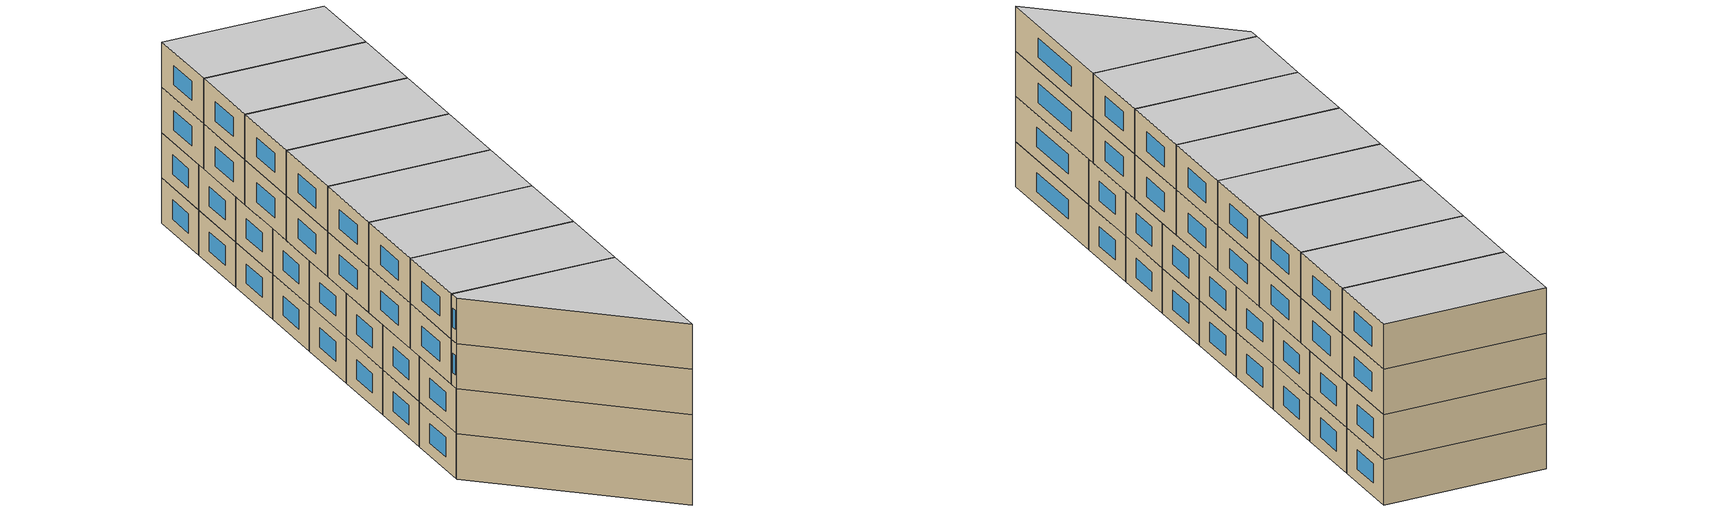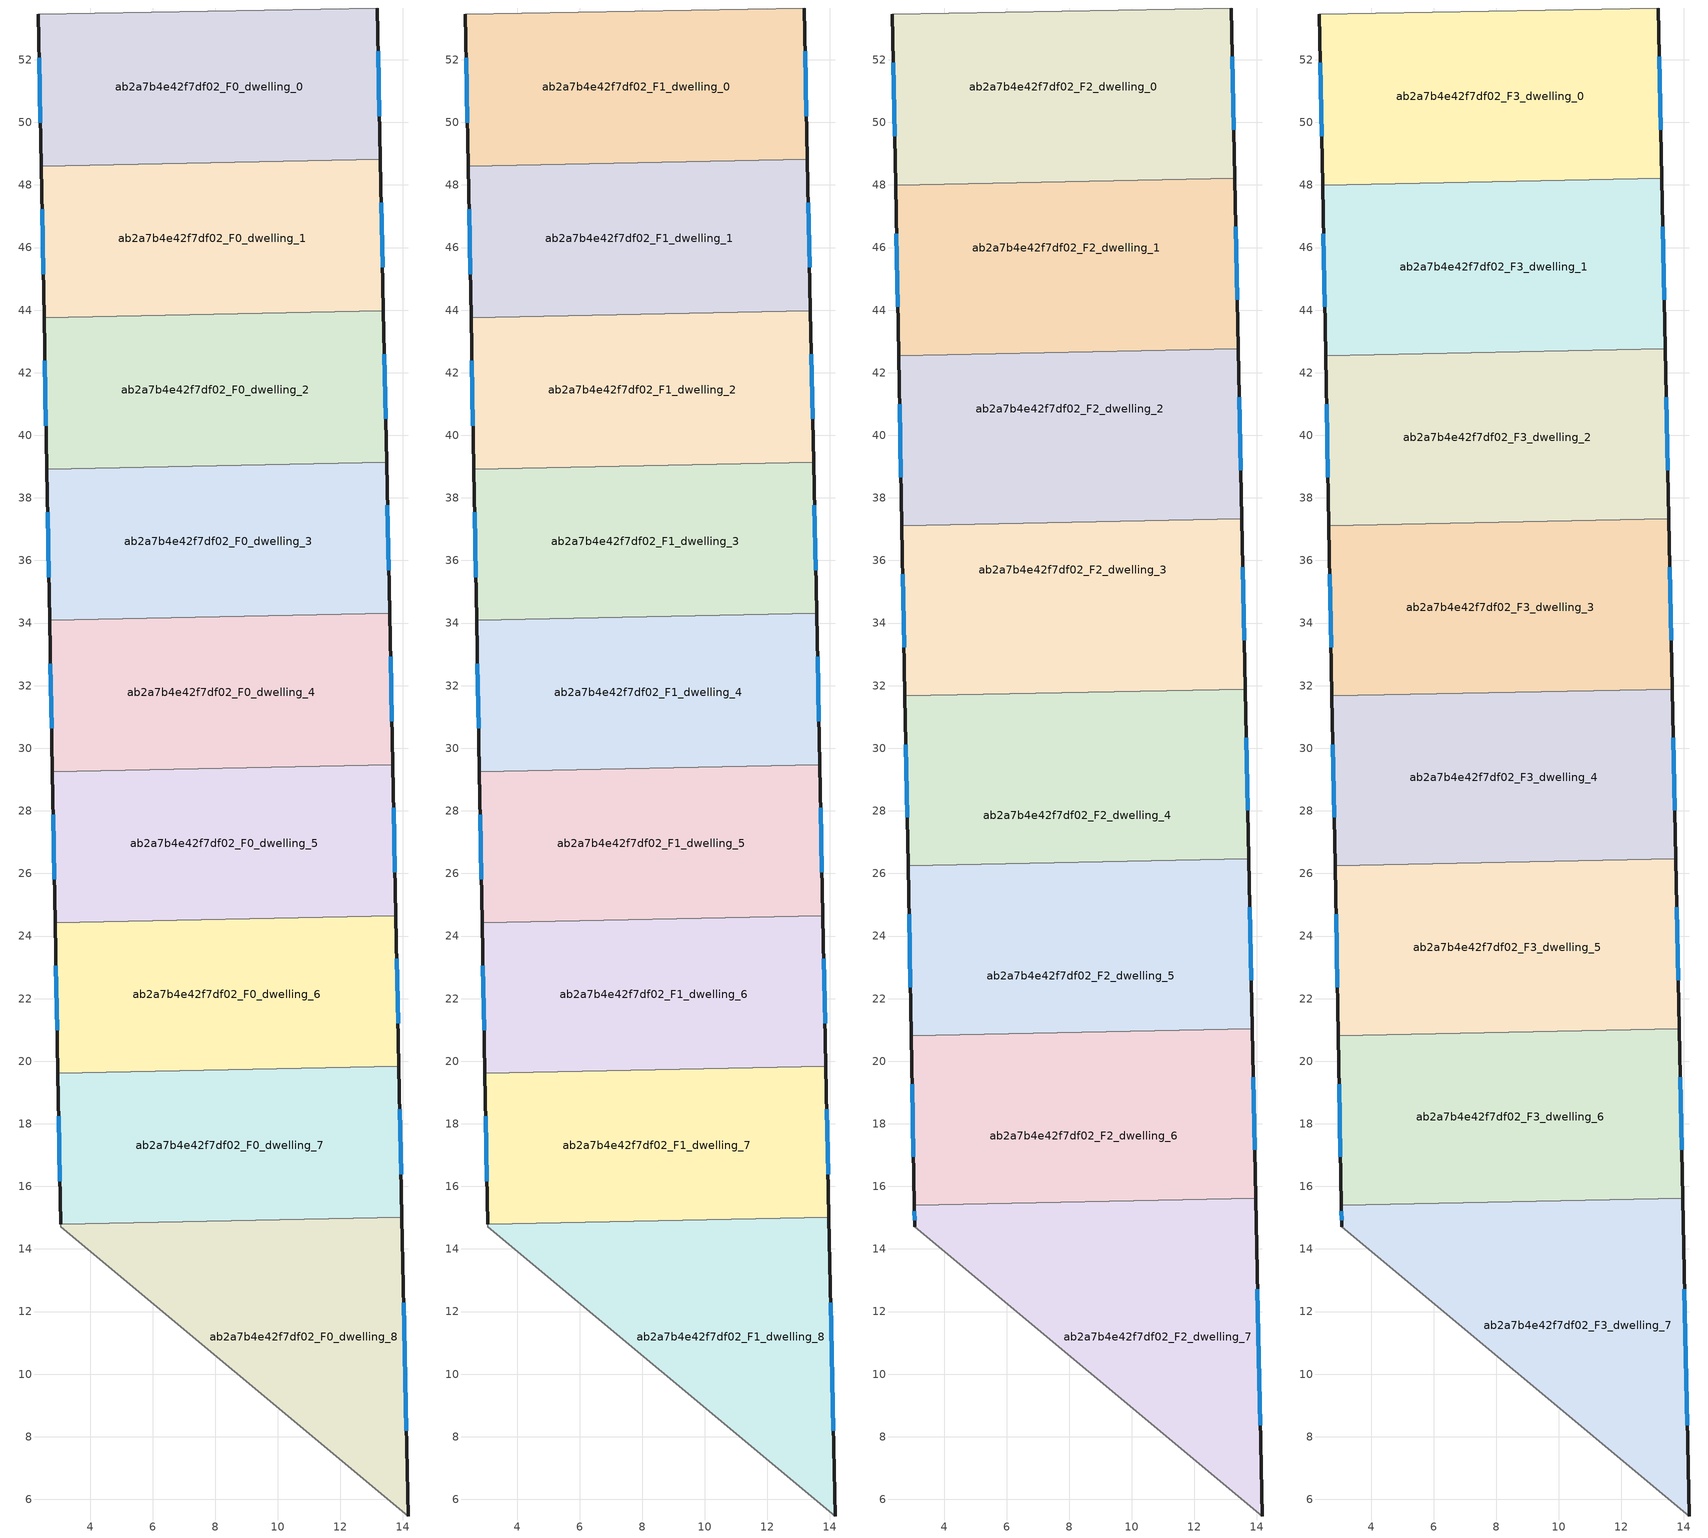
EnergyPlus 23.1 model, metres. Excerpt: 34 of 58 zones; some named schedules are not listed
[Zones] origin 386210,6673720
ab2a7b4e42f7df02_F0_dwelling_0
 floor ground (EU_floor_Construction): 13.18,53.65 13.28,48.82 2.44,48.6 2.35,53.46 z0
 wall outside (EU_wall_Construction): 13.28,48.82 13.18,53.65 / 2.35,53.46 2.44,48.6 z0:3
 wall adiabatic (EU_wall_Construction): 13.18,53.65 2.35,53.46 z0:3
 wall to ab2a7b4e42f7df02_F0_dwelling_1 (EU_wall_Construction): 2.44,48.6 13.28,48.82 z0:3
 window (EU_Window_Construction): 13.25,50.2 13.21,52.27 / 2.38,52.07 2.41,49.99 z0.86:2.14
ab2a7b4e42f7df02_F0_dwelling_1
 floor ground (EU_floor_Construction): 13.28,48.82 13.38,43.98 2.53,43.76 2.44,48.6 z0
 wall outside (EU_wall_Construction): 13.38,43.98 13.28,48.82 / 2.44,48.6 2.53,43.76 z0:3
 wall to ab2a7b4e42f7df02_F0_dwelling_2 (EU_wall_Construction): 2.53,43.76 13.38,43.98 z0:3
 window (EU_Window_Construction): 13.35,45.36 13.3,47.44 / 2.47,47.22 2.5,45.14 z0.86:2.14
ab2a7b4e42f7df02_F0_dwelling_2
 floor ground (EU_floor_Construction): 13.38,43.98 13.47,39.14 2.62,38.92 2.53,43.76 z0
 wall outside (EU_wall_Construction): 13.47,39.14 13.38,43.98 / 2.53,43.76 2.62,38.92 z0:3
 wall to ab2a7b4e42f7df02_F0_dwelling_3 (EU_wall_Construction): 2.62,38.92 13.47,39.14 z0:3
 window (EU_Window_Construction): 13.45,40.52 13.4,42.6 / 2.55,42.38 2.59,40.3 z0.86:2.14
ab2a7b4e42f7df02_F0_dwelling_3
 floor ground (EU_floor_Construction): 13.47,39.14 13.57,34.31 2.71,34.09 2.62,38.92 z0
 wall outside (EU_wall_Construction): 13.57,34.31 13.47,39.14 / 2.62,38.92 2.71,34.09 z0:3
 wall to ab2a7b4e42f7df02_F0_dwelling_4 (EU_wall_Construction): 2.71,34.09 13.57,34.31 z0:3
 window (EU_Window_Construction): 13.54,35.69 13.5,37.76 / 2.64,37.54 2.68,35.47 z0.86:2.14
ab2a7b4e42f7df02_F0_dwelling_4
 floor ground (EU_floor_Construction): 13.57,34.31 13.67,29.48 2.8,29.26 2.71,34.09 z0
 wall outside (EU_wall_Construction): 13.67,29.48 13.57,34.31 / 2.71,34.09 2.8,29.26 z0:3
 wall to ab2a7b4e42f7df02_F0_dwelling_5 (EU_wall_Construction): 2.8,29.26 13.67,29.48 z0:3
 window (EU_Window_Construction): 13.64,30.86 13.6,32.93 / 2.73,32.71 2.77,30.64 z0.86:2.14
ab2a7b4e42f7df02_F0_dwelling_5
 floor ground (EU_floor_Construction): 13.67,29.48 13.77,24.65 2.89,24.43 2.8,29.26 z0
 wall outside (EU_wall_Construction): 13.77,24.65 13.67,29.48 / 2.8,29.26 2.89,24.43 z0:3
 wall to ab2a7b4e42f7df02_F0_dwelling_6 (EU_wall_Construction): 2.89,24.43 13.77,24.65 z0:3
 window (EU_Window_Construction): 13.74,26.03 13.7,28.1 / 2.82,27.88 2.86,25.81 z0.86:2.14
ab2a7b4e42f7df02_F0_dwelling_6
 floor ground (EU_floor_Construction): 13.77,24.65 13.87,19.83 2.97,19.61 2.89,24.43 z0
 wall outside (EU_wall_Construction): 13.87,19.83 13.77,24.65 / 2.89,24.43 2.97,19.61 z0:3
 wall to ab2a7b4e42f7df02_F0_dwelling_7 (EU_wall_Construction): 2.97,19.61 13.87,19.83 z0:3
 window (EU_Window_Construction): 13.84,21.21 13.8,23.28 / 2.91,23.05 2.95,20.99 z0.86:2.14
ab2a7b4e42f7df02_F0_dwelling_7
 floor ground (EU_floor_Construction): 13.87,19.83 13.97,15.02 3.06,14.79 2.97,19.61 z0
 wall outside (EU_wall_Construction): 13.97,15.02 13.87,19.83 / 2.97,19.61 3.06,14.79 z0:3
 wall to ab2a7b4e42f7df02_F0_dwelling_8 (EU_wall_Construction): 3.06,14.79 13.97,15.02 z0:3
 window (EU_Window_Construction): 13.94,16.39 13.9,18.46 / 3,18.23 3.04,16.17 z0.86:2.14
ab2a7b4e42f7df02_F0_dwelling_8
 floor ground (EU_floor_Construction): 13.97,15.02 14.16,5.47 3.07,14.72 3.06,14.79 z0
 wall outside (EU_wall_Construction): 14.16,5.47 13.97,15.02 z0:3
 wall adiabatic (EU_wall_Construction): 3.06,14.79 3.07,14.72 14.16,5.47 z0:3
 window (EU_Window_Construction): 14.11,8.2 14.02,12.29 z0.86:2.14
ab2a7b4e42f7df02_F1_dwelling_0
 floor to ab2a7b4e42f7df02_F0_dwelling_0 (EU_floor_Construction): 13.18,53.65 13.28,48.82 2.44,48.6 2.35,53.46 z3
 wall outside (EU_wall_Construction): 13.28,48.82 13.18,53.65 / 2.35,53.46 2.44,48.6 z3:6
 wall adiabatic (EU_wall_Construction): 13.18,53.65 2.35,53.46 z3:6
 wall to ab2a7b4e42f7df02_F1_dwelling_1 (EU_wall_Construction): 2.44,48.6 13.28,48.82 z3:6
 window (EU_Window_Construction): 13.25,50.2 13.21,52.27 / 2.38,52.07 2.41,49.99 z3.86:5.14
ab2a7b4e42f7df02_F1_dwelling_1
 floor to ab2a7b4e42f7df02_F0_dwelling_1 (EU_floor_Construction): 13.28,48.82 13.38,43.98 2.53,43.76 2.44,48.6 z3
 wall outside (EU_wall_Construction): 13.38,43.98 13.28,48.82 / 2.44,48.6 2.53,43.76 z3:6
 wall to ab2a7b4e42f7df02_F1_dwelling_2 (EU_wall_Construction): 2.53,43.76 13.38,43.98 z3:6
 window (EU_Window_Construction): 13.35,45.36 13.3,47.44 / 2.47,47.22 2.5,45.14 z3.86:5.14
 ceiling adiabatic (EU_roof_Construction): 13.38,43.98 13.29,48.22 2.45,48 2.53,43.76 z6
ab2a7b4e42f7df02_F1_dwelling_2
 floor to ab2a7b4e42f7df02_F0_dwelling_2 (EU_floor_Construction): 13.38,43.98 13.47,39.14 2.62,38.92 2.53,43.76 z3
 wall outside (EU_wall_Construction): 13.47,39.14 13.38,43.98 / 2.53,43.76 2.62,38.92 z3:6
 wall to ab2a7b4e42f7df02_F1_dwelling_3 (EU_wall_Construction): 2.62,38.92 13.47,39.14 z3:6
 window (EU_Window_Construction): 13.45,40.52 13.4,42.6 / 2.55,42.38 2.59,40.3 z3.86:5.14
ab2a7b4e42f7df02_F1_dwelling_3
 floor to ab2a7b4e42f7df02_F0_dwelling_3 (EU_floor_Construction): 13.47,39.14 13.57,34.31 2.71,34.09 2.62,38.92 z3
 wall outside (EU_wall_Construction): 13.57,34.31 13.47,39.14 / 2.62,38.92 2.71,34.09 z3:6
 wall to ab2a7b4e42f7df02_F1_dwelling_4 (EU_wall_Construction): 2.71,34.09 13.57,34.31 z3:6
 window (EU_Window_Construction): 13.54,35.69 13.5,37.76 / 2.64,37.54 2.68,35.47 z3.86:5.14
ab2a7b4e42f7df02_F1_dwelling_4
 floor to ab2a7b4e42f7df02_F0_dwelling_4 (EU_floor_Construction): 13.57,34.31 13.67,29.48 2.8,29.26 2.71,34.09 z3
 wall outside (EU_wall_Construction): 13.67,29.48 13.57,34.31 / 2.71,34.09 2.8,29.26 z3:6
 wall to ab2a7b4e42f7df02_F1_dwelling_5 (EU_wall_Construction): 2.8,29.26 13.67,29.48 z3:6
 window (EU_Window_Construction): 13.64,30.86 13.6,32.93 / 2.73,32.71 2.77,30.64 z3.86:5.14
ab2a7b4e42f7df02_F1_dwelling_5
 floor to ab2a7b4e42f7df02_F0_dwelling_5 (EU_floor_Construction): 13.67,29.48 13.77,24.65 2.89,24.43 2.8,29.26 z3
 wall outside (EU_wall_Construction): 13.77,24.65 13.67,29.48 / 2.8,29.26 2.89,24.43 z3:6
 wall to ab2a7b4e42f7df02_F1_dwelling_6 (EU_wall_Construction): 2.89,24.43 13.77,24.65 z3:6
 window (EU_Window_Construction): 13.74,26.03 13.7,28.1 / 2.82,27.88 2.86,25.81 z3.86:5.14
ab2a7b4e42f7df02_F1_dwelling_6
 floor to ab2a7b4e42f7df02_F0_dwelling_6 (EU_floor_Construction): 13.77,24.65 13.87,19.83 2.97,19.61 2.89,24.43 z3
 wall outside (EU_wall_Construction): 13.87,19.83 13.77,24.65 / 2.89,24.43 2.97,19.61 z3:6
 wall to ab2a7b4e42f7df02_F1_dwelling_7 (EU_wall_Construction): 2.97,19.61 13.87,19.83 z3:6
 window (EU_Window_Construction): 13.84,21.21 13.8,23.28 / 2.91,23.05 2.95,20.99 z3.86:5.14
ab2a7b4e42f7df02_F1_dwelling_7
 floor to ab2a7b4e42f7df02_F0_dwelling_7 (EU_floor_Construction): 13.87,19.83 13.97,15.02 3.06,14.79 2.97,19.61 z3
 wall outside (EU_wall_Construction): 13.97,15.02 13.87,19.83 / 2.97,19.61 3.06,14.79 z3:6
 wall to ab2a7b4e42f7df02_F1_dwelling_8 (EU_wall_Construction): 3.06,14.79 13.97,15.02 z3:6
 window (EU_Window_Construction): 13.94,16.39 13.9,18.46 / 3,18.23 3.04,16.17 z3.86:5.14
 ceiling adiabatic (EU_roof_Construction): 13.97,15.02 13.96,15.62 3.05,15.4 3.06,14.79 z6
ab2a7b4e42f7df02_F1_dwelling_8
 floor to ab2a7b4e42f7df02_F0_dwelling_8 (EU_floor_Construction): 13.97,15.02 14.16,5.47 3.07,14.72 3.06,14.79 z3
 wall outside (EU_wall_Construction): 14.16,5.47 13.97,15.02 z3:6
 wall adiabatic (EU_wall_Construction): 3.06,14.79 3.07,14.72 14.16,5.47 z3:6
 window (EU_Window_Construction): 14.11,8.2 14.02,12.29 z3.86:5.14
ab2a7b4e42f7df02_F2_dwelling_0
 floor to ab2a7b4e42f7df02_F1_dwelling_0 (EU_floor_Construction): 13.18,53.65 13.28,48.82 2.44,48.6 2.35,53.46 z6
 floor to ab2a7b4e42f7df02_F1_dwelling_1 (EU_floor_Construction): 13.28,48.82 13.29,48.22 2.45,48 2.44,48.6 z6
 wall outside (EU_wall_Construction): 13.29,48.22 13.18,53.65 / 2.35,53.46 2.45,48 z6:9
 wall adiabatic (EU_wall_Construction): 13.18,53.65 2.35,53.46 z6:9
 wall to ab2a7b4e42f7df02_F2_dwelling_1 (EU_wall_Construction): 2.45,48 13.29,48.22 z6:9
 window (EU_Window_Construction): 13.26,49.77 13.21,52.1 / 2.38,51.9 2.42,49.56 z6.86:8.14
ab2a7b4e42f7df02_F2_dwelling_1
 floor to ab2a7b4e42f7df02_F1_dwelling_2 (EU_floor_Construction): 13.38,43.98 13.4,42.77 2.55,42.55 2.53,43.76 z6
 floor adiabatic (EU_floor_Construction): 13.29,48.22 13.38,43.98 2.53,43.76 2.45,48 z6
 wall outside (EU_wall_Construction): 13.4,42.77 13.29,48.22 / 2.45,48 2.55,42.55 z6:9
 wall to ab2a7b4e42f7df02_F2_dwelling_2 (EU_wall_Construction): 2.55,42.55 13.4,42.77 z6:9
 window (EU_Window_Construction): 13.37,44.33 13.32,46.66 / 2.48,46.44 2.52,44.1 z6.86:8.14
ab2a7b4e42f7df02_F2_dwelling_2
 floor to ab2a7b4e42f7df02_F1_dwelling_2 (EU_floor_Construction): 13.4,42.77 13.47,39.14 2.62,38.92 2.55,42.55 z6
 floor to ab2a7b4e42f7df02_F1_dwelling_3 (EU_floor_Construction): 13.47,39.14 13.51,37.33 2.65,37.11 2.62,38.92 z6
 wall outside (EU_wall_Construction): 13.51,37.33 13.4,42.77 / 2.55,42.55 2.65,37.11 z6:9
 wall to ab2a7b4e42f7df02_F2_dwelling_3 (EU_wall_Construction): 2.65,37.11 13.51,37.33 z6:9
 window (EU_Window_Construction): 13.48,38.88 13.43,41.21 / 2.58,40.99 2.62,38.66 z6.86:8.14
ab2a7b4e42f7df02_F2_dwelling_3
 floor to ab2a7b4e42f7df02_F1_dwelling_3 (EU_floor_Construction): 13.51,37.33 13.57,34.31 2.71,34.09 2.65,37.11 z6
 floor to ab2a7b4e42f7df02_F1_dwelling_4 (EU_floor_Construction): 13.57,34.31 13.62,31.89 2.75,31.67 2.71,34.09 z6
 wall outside (EU_wall_Construction): 13.62,31.89 13.51,37.33 / 2.65,37.11 2.75,31.67 z6:9
 wall to ab2a7b4e42f7df02_F2_dwelling_4 (EU_wall_Construction): 2.75,31.67 13.62,31.89 z6:9
 window (EU_Window_Construction): 13.59,33.45 13.54,35.78 / 2.68,35.55 2.72,33.22 z6.86:8.14
ab2a7b4e42f7df02_F2_dwelling_4
 floor to ab2a7b4e42f7df02_F1_dwelling_5 (EU_floor_Construction): 13.67,29.48 13.73,26.46 2.85,26.24 2.8,29.26 z6
 floor to ab2a7b4e42f7df02_F1_dwelling_4 (EU_floor_Construction): 13.62,31.89 13.67,29.48 2.8,29.26 2.75,31.67 z6
 wall outside (EU_wall_Construction): 13.73,26.46 13.62,31.89 / 2.75,31.67 2.85,26.24 z6:9
 wall to ab2a7b4e42f7df02_F2_dwelling_5 (EU_wall_Construction): 2.85,26.24 13.73,26.46 z6:9
 window (EU_Window_Construction): 13.7,28.01 13.65,30.34 / 2.78,30.12 2.82,27.79 z6.86:8.14
ab2a7b4e42f7df02_F2_dwelling_5
 floor to ab2a7b4e42f7df02_F1_dwelling_5 (EU_floor_Construction): 13.73,26.46 13.77,24.65 2.89,24.43 2.85,26.24 z6
 floor to ab2a7b4e42f7df02_F1_dwelling_6 (EU_floor_Construction): 13.77,24.65 13.84,21.04 2.95,20.82 2.89,24.43 z6
 wall outside (EU_wall_Construction): 13.84,21.04 13.73,26.46 / 2.85,26.24 2.95,20.82 z6:9
 wall to ab2a7b4e42f7df02_F2_dwelling_6 (EU_wall_Construction): 2.95,20.82 13.84,21.04 z6:9
 window (EU_Window_Construction): 13.81,22.59 13.76,24.91 / 2.88,24.69 2.92,22.37 z6.86:8.14
ab2a7b4e42f7df02_F2_dwelling_6
 floor to ab2a7b4e42f7df02_F1_dwelling_7 (EU_floor_Construction): 13.87,19.83 13.96,15.62 3.05,15.4 2.97,19.61 z6
 floor to ab2a7b4e42f7df02_F1_dwelling_6 (EU_floor_Construction): 13.84,21.04 13.87,19.83 2.97,19.61 2.95,20.82 z6
 wall outside (EU_wall_Construction): 13.96,15.62 13.84,21.04 / 2.95,20.82 3.05,15.4 z6:9
 wall to ab2a7b4e42f7df02_F2_dwelling_7 (EU_wall_Construction): 3.05,15.4 13.96,15.62 z6:9
 window (EU_Window_Construction): 13.92,17.17 13.88,19.49 / 2.98,19.27 3.02,16.94 z6.86:8.14
ab2a7b4e42f7df02_F2_dwelling_7
 floor to ab2a7b4e42f7df02_F1_dwelling_7 (EU_floor_Construction): 13.96,15.62 13.97,15.02 3.06,14.79 3.05,15.4 z6
 floor to ab2a7b4e42f7df02_F1_dwelling_8 (EU_floor_Construction): 13.97,15.02 14.16,5.47 3.07,14.72 3.06,14.79 z6
 wall outside (EU_wall_Construction): 14.16,5.47 13.96,15.62 / 3.05,15.4 3.07,14.72 z6:9
 wall adiabatic (EU_wall_Construction): 3.07,14.72 14.16,5.47 z6:9
 window (EU_Window_Construction): 14.1,8.37 14.01,12.72 / 3.06,15.2 3.06,14.91 z6.86:8.14
ab2a7b4e42f7df02_F3_dwelling_0
 floor to ab2a7b4e42f7df02_F2_dwelling_0 (EU_floor_Construction): 13.18,53.65 13.29,48.22 2.45,48 2.35,53.46 z9
 wall outside (EU_wall_Construction): 13.29,48.22 13.18,53.65 / 2.35,53.46 2.45,48 z9:12
 wall adiabatic (EU_wall_Construction): 13.18,53.65 2.35,53.46 z9:12
 wall to ab2a7b4e42f7df02_F3_dwelling_1 (EU_wall_Construction): 2.45,48 13.29,48.22 z9:12
 window (EU_Window_Construction): 13.26,49.77 13.21,52.1 / 2.38,51.9 2.42,49.56 z9.86:11.14
 ceiling to ab2a7b4e42f7df02_F4_dwelling_0 (EU_floor_Construction): 13.29,48.22 13.18,53.65 2.35,53.46 2.45,48 z12
ab2a7b4e42f7df02_F3_dwelling_1
 floor to ab2a7b4e42f7df02_F2_dwelling_1 (EU_floor_Construction): 13.29,48.22 13.4,42.77 2.55,42.55 2.45,48 z9
 wall outside (EU_wall_Construction): 13.4,42.77 13.29,48.22 / 2.45,48 2.55,42.55 z9:12
 wall to ab2a7b4e42f7df02_F3_dwelling_2 (EU_wall_Construction): 2.55,42.55 13.4,42.77 z9:12
 window (EU_Window_Construction): 13.37,44.33 13.32,46.66 / 2.48,46.44 2.52,44.1 z9.86:11.14
 ceiling to ab2a7b4e42f7df02_F4_dwelling_1 (EU_floor_Construction): 13.4,42.77 13.29,48.22 2.45,48 2.55,42.55 z12
ab2a7b4e42f7df02_F3_dwelling_2
 floor to ab2a7b4e42f7df02_F2_dwelling_2 (EU_floor_Construction): 13.4,42.77 13.51,37.33 2.65,37.11 2.55,42.55 z9
 wall outside (EU_wall_Construction): 13.51,37.33 13.4,42.77 / 2.55,42.55 2.65,37.11 z9:12
 wall to ab2a7b4e42f7df02_F3_dwelling_3 (EU_wall_Construction): 2.65,37.11 13.51,37.33 z9:12
 window (EU_Window_Construction): 13.48,38.88 13.43,41.21 / 2.58,40.99 2.62,38.66 z9.86:11.14
 ceiling to ab2a7b4e42f7df02_F4_dwelling_2 (EU_floor_Construction): 13.51,37.33 13.4,42.77 2.55,42.55 2.65,37.11 z12
ab2a7b4e42f7df02_F3_dwelling_3
 floor to ab2a7b4e42f7df02_F2_dwelling_3 (EU_floor_Construction): 13.51,37.33 13.62,31.89 2.75,31.67 2.65,37.11 z9
 wall outside (EU_wall_Construction): 13.62,31.89 13.51,37.33 / 2.65,37.11 2.75,31.67 z9:12
 wall to ab2a7b4e42f7df02_F3_dwelling_4 (EU_wall_Construction): 2.75,31.67 13.62,31.89 z9:12
 window (EU_Window_Construction): 13.59,33.45 13.54,35.78 / 2.68,35.55 2.72,33.22 z9.86:11.14
 ceiling to ab2a7b4e42f7df02_F4_dwelling_3 (EU_floor_Construction): 13.62,31.89 13.51,37.33 2.65,37.11 2.75,31.67 z12
ab2a7b4e42f7df02_F3_dwelling_4
 floor to ab2a7b4e42f7df02_F2_dwelling_4 (EU_floor_Construction): 13.62,31.89 13.73,26.46 2.85,26.24 2.75,31.67 z9
 wall outside (EU_wall_Construction): 13.73,26.46 13.62,31.89 / 2.75,31.67 2.85,26.24 z9:12
 wall to ab2a7b4e42f7df02_F3_dwelling_5 (EU_wall_Construction): 2.85,26.24 13.73,26.46 z9:12
 window (EU_Window_Construction): 13.7,28.01 13.65,30.34 / 2.78,30.12 2.82,27.79 z9.86:11.14
 ceiling to ab2a7b4e42f7df02_F4_dwelling_4 (EU_floor_Construction): 13.73,26.46 13.62,31.89 2.75,31.67 2.85,26.24 z12
ab2a7b4e42f7df02_F3_dwelling_5
 floor to ab2a7b4e42f7df02_F2_dwelling_5 (EU_floor_Construction): 13.73,26.46 13.84,21.04 2.95,20.82 2.85,26.24 z9
 wall outside (EU_wall_Construction): 13.84,21.04 13.73,26.46 / 2.85,26.24 2.95,20.82 z9:12
 wall to ab2a7b4e42f7df02_F3_dwelling_6 (EU_wall_Construction): 2.95,20.82 13.84,21.04 z9:12
 window (EU_Window_Construction): 13.81,22.59 13.76,24.91 / 2.88,24.69 2.92,22.37 z9.86:11.14
 ceiling to ab2a7b4e42f7df02_F4_dwelling_5 (EU_floor_Construction): 13.84,21.04 13.73,26.46 2.85,26.24 2.95,20.82 z12
ab2a7b4e42f7df02_F3_dwelling_6
 floor to ab2a7b4e42f7df02_F2_dwelling_6 (EU_floor_Construction): 13.84,21.04 13.96,15.62 3.05,15.4 2.95,20.82 z9
 wall outside (EU_wall_Construction): 13.96,15.62 13.84,21.04 / 2.95,20.82 3.05,15.4 z9:12
 wall to ab2a7b4e42f7df02_F3_dwelling_7 (EU_wall_Construction): 3.05,15.4 13.96,15.62 z9:12
 window (EU_Window_Construction): 13.92,17.17 13.88,19.49 / 2.98,19.27 3.02,16.94 z9.86:11.14
 ceiling to ab2a7b4e42f7df02_F4_dwelling_6 (EU_floor_Construction): 13.96,15.62 13.84,21.04 2.95,20.82 3.05,15.4 z12
ab2a7b4e42f7df02_F3_dwelling_7
 floor to ab2a7b4e42f7df02_F2_dwelling_7 (EU_floor_Construction): 13.96,15.62 14.16,5.47 3.07,14.72 3.05,15.4 z9
 wall outside (EU_wall_Construction): 14.16,5.47 13.96,15.62 / 3.05,15.4 3.07,14.72 z9:12
 wall adiabatic (EU_wall_Construction): 3.07,14.72 14.16,5.47 z9:12
 window (EU_Window_Construction): 14.1,8.37 14.01,12.72 / 3.06,15.2 3.06,14.91 z9.86:11.14
 ceiling to ab2a7b4e42f7df02_F4_dwelling_7 (EU_floor_Construction): 14.16,5.47 13.96,15.62 3.05,15.4 3.07,14.72 z12
[Building]
EU S2 Campaign: North Axis=0; Terrain=City; Solar Distribution=FullExterior
[Site:Location]
Helsinki-Vantaa.AP: Latitude=60.317; Longitude=24.963; Time Zone=2; Elevation=54.6
[SizingPeriod:WeatherFileDays]
AnnualSizingPeriod: Begin Month=1; Begin Day of Month=1; End Month=12; End Day of Month=31; Day of Week for Start Day=Monday; Use Weather File Daylight Saving Period=No; Use Weather File Rain and Snow Indicators=No
[MATERIAL]
EU_InternalMass_Material: Roughness=MediumRough; Thickness=0.1; Conductivity=1; Density=1800; Specific Heat=900; Thermal Absorptance=0.9; Solar Absorptance=0.7; Visible Absorptance=0.7
[MATERIAL:NOMASS] Roughness=MediumRough; Thermal Absorptance=0.9; Solar Absorptance=0.7; Visible Absorptance=0.7
Name | Thermal Resistance
EU_wall_NoMass | 1.10183
EU_roof_NoMass; EU_floor_NoMass | 1.70606
[WINDOWMATERIAL:SIMPLEGLAZINGSYSTEM]
EU_Window_SimpleGlazing: UFactor=3.11035; Solar Heat Gain Coefficient=0.8; Visible Transmittance=0.8
[CONSTRUCTION]
EU_wall_Construction: EU_wall_NoMass
EU_roof_Construction: EU_roof_NoMass
EU_floor_Construction: EU_floor_NoMass
EU_Window_Construction: EU_Window_SimpleGlazing
EU_InternalMass_Construction: EU_InternalMass_Material
[ZONE] Type=1; Multiplier=1; Ceiling Height=autocalculate; Floor Area=autocalculate; Part of Total Floor Area=Yes
Name | Volume
ab2a7b4e42f7df02_F0_dwelling_0; ab2a7b4e42f7df02_F1_dwelling_0 | 157.543
ab2a7b4e42f7df02_F2_dwelling_0; ab2a7b4e42f7df02_F3_dwelling_0 | 177.218
ab2a7b4e42f7df02_F0_dwelling_1; ab2a7b4e42f7df02_F1_dwelling_1 | 157.539
ab2a7b4e42f7df02_F2_dwelling_1; ab2a7b4e42f7df02_F3_dwelling_1 | 177.289
ab2a7b4e42f7df02_F0_dwelling_2; ab2a7b4e42f7df02_F1_dwelling_2 | 157.57
ab2a7b4e42f7df02_F2_dwelling_2; ab2a7b4e42f7df02_F3_dwelling_2 | 177.208
ab2a7b4e42f7df02_F0_dwelling_3; ab2a7b4e42f7df02_F1_dwelling_3 | 157.546
ab2a7b4e42f7df02_F2_dwelling_3; ab2a7b4e42f7df02_F3_dwelling_3 | 177.248
ab2a7b4e42f7df02_F0_dwelling_4; ab2a7b4e42f7df02_F1_dwelling_4 | 157.551
ab2a7b4e42f7df02_F2_dwelling_4; ab2a7b4e42f7df02_F3_dwelling_4; ab2a7b4e42f7df02_F2_dwelling_5; ab2a7b4e42f7df02_F3_dwelling_5 | 177.249
ab2a7b4e42f7df02_F0_dwelling_5; ab2a7b4e42f7df02_F1_dwelling_5 | 157.545
ab2a7b4e42f7df02_F0_dwelling_6; ab2a7b4e42f7df02_F1_dwelling_6 | 157.518
ab2a7b4e42f7df02_F2_dwelling_6; ab2a7b4e42f7df02_F3_dwelling_6 | 177.231
ab2a7b4e42f7df02_F0_dwelling_7; ab2a7b4e42f7df02_F1_dwelling_7 | 157.564
ab2a7b4e42f7df02_F2_dwelling_7; ab2a7b4e42f7df02_F3_dwelling_7 | 177.241
ab2a7b4e42f7df02_F0_dwelling_8; ab2a7b4e42f7df02_F1_dwelling_8 | 157.55
[INTERNALMASS] Construction=EU_InternalMass_Construction
Name | Zone or ZoneList | Surface Area
ab2a7b4e42f7df02_F0_dwelling_0_EU_InternalMass | ab2a7b4e42f7df02_F0_dwelling_0 | 52.5145
ab2a7b4e42f7df02_F0_dwelling_1_EU_InternalMass | ab2a7b4e42f7df02_F0_dwelling_1 | 52.513
ab2a7b4e42f7df02_F0_dwelling_2_EU_InternalMass | ab2a7b4e42f7df02_F0_dwelling_2 | 52.5235
ab2a7b4e42f7df02_F0_dwelling_3_EU_InternalMass | ab2a7b4e42f7df02_F0_dwelling_3 | 52.5153
ab2a7b4e42f7df02_F0_dwelling_4_EU_InternalMass | ab2a7b4e42f7df02_F0_dwelling_4 | 52.5176
ab2a7b4e42f7df02_F0_dwelling_5_EU_InternalMass | ab2a7b4e42f7df02_F0_dwelling_5 | 52.5144
ab2a7b4e42f7df02_F0_dwelling_6_EU_InternalMass | ab2a7b4e42f7df02_F0_dwelling_6 | 52.5059
ab2a7b4e42f7df02_F0_dwelling_7_EU_InternalMass | ab2a7b4e42f7df02_F0_dwelling_7 | 52.5214
ab2a7b4e42f7df02_F0_dwelling_8_EU_InternalMass | ab2a7b4e42f7df02_F0_dwelling_8 | 52.5165
ab2a7b4e42f7df02_F1_dwelling_0_EU_InternalMass | ab2a7b4e42f7df02_F1_dwelling_0 | 52.5145
ab2a7b4e42f7df02_F1_dwelling_1_EU_InternalMass | ab2a7b4e42f7df02_F1_dwelling_1 | 52.513
ab2a7b4e42f7df02_F1_dwelling_2_EU_InternalMass | ab2a7b4e42f7df02_F1_dwelling_2 | 52.5235
ab2a7b4e42f7df02_F1_dwelling_3_EU_InternalMass | ab2a7b4e42f7df02_F1_dwelling_3 | 52.5153
ab2a7b4e42f7df02_F1_dwelling_4_EU_InternalMass | ab2a7b4e42f7df02_F1_dwelling_4 | 52.5176
ab2a7b4e42f7df02_F1_dwelling_5_EU_InternalMass | ab2a7b4e42f7df02_F1_dwelling_5 | 52.5144
ab2a7b4e42f7df02_F1_dwelling_6_EU_InternalMass | ab2a7b4e42f7df02_F1_dwelling_6 | 52.5059
ab2a7b4e42f7df02_F1_dwelling_7_EU_InternalMass | ab2a7b4e42f7df02_F1_dwelling_7 | 52.5214
ab2a7b4e42f7df02_F1_dwelling_8_EU_InternalMass | ab2a7b4e42f7df02_F1_dwelling_8 | 52.5165
ab2a7b4e42f7df02_F2_dwelling_0_EU_InternalMass | ab2a7b4e42f7df02_F2_dwelling_0 | 59.0726
ab2a7b4e42f7df02_F2_dwelling_1_EU_InternalMass | ab2a7b4e42f7df02_F2_dwelling_1 | 59.0962
ab2a7b4e42f7df02_F2_dwelling_2_EU_InternalMass | ab2a7b4e42f7df02_F2_dwelling_2 | 59.0693
ab2a7b4e42f7df02_F2_dwelling_3_EU_InternalMass | ab2a7b4e42f7df02_F2_dwelling_3 | 59.0828
ab2a7b4e42f7df02_F2_dwelling_4_EU_InternalMass | ab2a7b4e42f7df02_F2_dwelling_4 | 59.0829
ab2a7b4e42f7df02_F2_dwelling_5_EU_InternalMass | ab2a7b4e42f7df02_F2_dwelling_5 | 59.0828
ab2a7b4e42f7df02_F2_dwelling_6_EU_InternalMass | ab2a7b4e42f7df02_F2_dwelling_6 | 59.0771
ab2a7b4e42f7df02_F2_dwelling_7_EU_InternalMass | ab2a7b4e42f7df02_F2_dwelling_7 | 59.08
ab2a7b4e42f7df02_F3_dwelling_0_EU_InternalMass | ab2a7b4e42f7df02_F3_dwelling_0 | 59.0726
ab2a7b4e42f7df02_F3_dwelling_1_EU_InternalMass | ab2a7b4e42f7df02_F3_dwelling_1 | 59.0962
ab2a7b4e42f7df02_F3_dwelling_2_EU_InternalMass | ab2a7b4e42f7df02_F3_dwelling_2 | 59.0693
ab2a7b4e42f7df02_F3_dwelling_3_EU_InternalMass | ab2a7b4e42f7df02_F3_dwelling_3 | 59.0828
ab2a7b4e42f7df02_F3_dwelling_4_EU_InternalMass | ab2a7b4e42f7df02_F3_dwelling_4 | 59.0829
ab2a7b4e42f7df02_F3_dwelling_5_EU_InternalMass | ab2a7b4e42f7df02_F3_dwelling_5 | 59.0828
ab2a7b4e42f7df02_F3_dwelling_6_EU_InternalMass | ab2a7b4e42f7df02_F3_dwelling_6 | 59.0771
ab2a7b4e42f7df02_F3_dwelling_7_EU_InternalMass | ab2a7b4e42f7df02_F3_dwelling_7 | 59.08
[OTHEREQUIPMENT] Fuel Type=Electricity; Design Level Calculation Method=Watts/Area; Power per Zone Floor Area=1; Fraction Latent=0; Fraction Radiant=0; Fraction Lost=0; Carbon Dioxide Generation Rate=0; EndUse Subcategory=EU_Step8_InternalGains
Name | Zone or ZoneList or Space or SpaceList | Schedule
EU_Step8_InternalGain_ab2a7b4e42f7df02_F0_dwelling_0_f000 | ab2a7b4e42f7df02_F0_dwelling_0 | EU_Step8_GainSchedule_ab2a7b4e42f7df02_F0_dwelling_0_f000
EU_Step8_InternalGain_ab2a7b4e42f7df02_F0_dwelling_1_f000 | ab2a7b4e42f7df02_F0_dwelling_1 | EU_Step8_GainSchedule_ab2a7b4e42f7df02_F0_dwelling_1_f000
EU_Step8_InternalGain_ab2a7b4e42f7df02_F0_dwelling_2_f000 | ab2a7b4e42f7df02_F0_dwelling_2 | EU_Step8_GainSchedule_ab2a7b4e42f7df02_F0_dwelling_2_f000
EU_Step8_InternalGain_ab2a7b4e42f7df02_F0_dwelling_3_f000 | ab2a7b4e42f7df02_F0_dwelling_3 | EU_Step8_GainSchedule_ab2a7b4e42f7df02_F0_dwelling_3_f000
EU_Step8_InternalGain_ab2a7b4e42f7df02_F0_dwelling_4_f000 | ab2a7b4e42f7df02_F0_dwelling_4 | EU_Step8_GainSchedule_ab2a7b4e42f7df02_F0_dwelling_4_f000
EU_Step8_InternalGain_ab2a7b4e42f7df02_F0_dwelling_5_f000 | ab2a7b4e42f7df02_F0_dwelling_5 | EU_Step8_GainSchedule_ab2a7b4e42f7df02_F0_dwelling_5_f000
EU_Step8_InternalGain_ab2a7b4e42f7df02_F0_dwelling_6_f000 | ab2a7b4e42f7df02_F0_dwelling_6 | EU_Step8_GainSchedule_ab2a7b4e42f7df02_F0_dwelling_6_f000
EU_Step8_InternalGain_ab2a7b4e42f7df02_F0_dwelling_7_f000 | ab2a7b4e42f7df02_F0_dwelling_7 | EU_Step8_GainSchedule_ab2a7b4e42f7df02_F0_dwelling_7_f000
EU_Step8_InternalGain_ab2a7b4e42f7df02_F0_dwelling_8_f000 | ab2a7b4e42f7df02_F0_dwelling_8 | EU_Step8_GainSchedule_ab2a7b4e42f7df02_F0_dwelling_8_f000
EU_Step8_InternalGain_ab2a7b4e42f7df02_F1_dwelling_0_f000 | ab2a7b4e42f7df02_F1_dwelling_0 | EU_Step8_GainSchedule_ab2a7b4e42f7df02_F1_dwelling_0_f000
EU_Step8_InternalGain_ab2a7b4e42f7df02_F1_dwelling_1_f000 | ab2a7b4e42f7df02_F1_dwelling_1 | EU_Step8_GainSchedule_ab2a7b4e42f7df02_F1_dwelling_1_f000
EU_Step8_InternalGain_ab2a7b4e42f7df02_F1_dwelling_2_f000 | ab2a7b4e42f7df02_F1_dwelling_2 | EU_Step8_GainSchedule_ab2a7b4e42f7df02_F1_dwelling_2_f000
EU_Step8_InternalGain_ab2a7b4e42f7df02_F1_dwelling_3_f000 | ab2a7b4e42f7df02_F1_dwelling_3 | EU_Step8_GainSchedule_ab2a7b4e42f7df02_F1_dwelling_3_f000
EU_Step8_InternalGain_ab2a7b4e42f7df02_F1_dwelling_4_f000 | ab2a7b4e42f7df02_F1_dwelling_4 | EU_Step8_GainSchedule_ab2a7b4e42f7df02_F1_dwelling_4_f000
EU_Step8_InternalGain_ab2a7b4e42f7df02_F1_dwelling_5_f000 | ab2a7b4e42f7df02_F1_dwelling_5 | EU_Step8_GainSchedule_ab2a7b4e42f7df02_F1_dwelling_5_f000
EU_Step8_InternalGain_ab2a7b4e42f7df02_F1_dwelling_6_f000 | ab2a7b4e42f7df02_F1_dwelling_6 | EU_Step8_GainSchedule_ab2a7b4e42f7df02_F1_dwelling_6_f000
EU_Step8_InternalGain_ab2a7b4e42f7df02_F1_dwelling_7_f000 | ab2a7b4e42f7df02_F1_dwelling_7 | EU_Step8_GainSchedule_ab2a7b4e42f7df02_F1_dwelling_7_f000
EU_Step8_InternalGain_ab2a7b4e42f7df02_F1_dwelling_8_f000 | ab2a7b4e42f7df02_F1_dwelling_8 | EU_Step8_GainSchedule_ab2a7b4e42f7df02_F1_dwelling_8_f000
EU_Step8_InternalGain_ab2a7b4e42f7df02_F2_dwelling_0_f000 | ab2a7b4e42f7df02_F2_dwelling_0 | EU_Step8_GainSchedule_ab2a7b4e42f7df02_F2_dwelling_0_f000
EU_Step8_InternalGain_ab2a7b4e42f7df02_F2_dwelling_1_f000 | ab2a7b4e42f7df02_F2_dwelling_1 | EU_Step8_GainSchedule_ab2a7b4e42f7df02_F2_dwelling_1_f000
EU_Step8_InternalGain_ab2a7b4e42f7df02_F2_dwelling_2_f000 | ab2a7b4e42f7df02_F2_dwelling_2 | EU_Step8_GainSchedule_ab2a7b4e42f7df02_F2_dwelling_2_f000
EU_Step8_InternalGain_ab2a7b4e42f7df02_F2_dwelling_3_f000 | ab2a7b4e42f7df02_F2_dwelling_3 | EU_Step8_GainSchedule_ab2a7b4e42f7df02_F2_dwelling_3_f000
EU_Step8_InternalGain_ab2a7b4e42f7df02_F2_dwelling_4_f000 | ab2a7b4e42f7df02_F2_dwelling_4 | EU_Step8_GainSchedule_ab2a7b4e42f7df02_F2_dwelling_4_f000
EU_Step8_InternalGain_ab2a7b4e42f7df02_F2_dwelling_5_f000 | ab2a7b4e42f7df02_F2_dwelling_5 | EU_Step8_GainSchedule_ab2a7b4e42f7df02_F2_dwelling_5_f000
EU_Step8_InternalGain_ab2a7b4e42f7df02_F2_dwelling_6_f000 | ab2a7b4e42f7df02_F2_dwelling_6 | EU_Step8_GainSchedule_ab2a7b4e42f7df02_F2_dwelling_6_f000
EU_Step8_InternalGain_ab2a7b4e42f7df02_F2_dwelling_7_f000 | ab2a7b4e42f7df02_F2_dwelling_7 | EU_Step8_GainSchedule_ab2a7b4e42f7df02_F2_dwelling_7_f000
EU_Step8_InternalGain_ab2a7b4e42f7df02_F3_dwelling_0_f000 | ab2a7b4e42f7df02_F3_dwelling_0 | EU_Step8_GainSchedule_ab2a7b4e42f7df02_F3_dwelling_0_f000
EU_Step8_InternalGain_ab2a7b4e42f7df02_F3_dwelling_1_f000 | ab2a7b4e42f7df02_F3_dwelling_1 | EU_Step8_GainSchedule_ab2a7b4e42f7df02_F3_dwelling_1_f000
EU_Step8_InternalGain_ab2a7b4e42f7df02_F3_dwelling_2_f000 | ab2a7b4e42f7df02_F3_dwelling_2 | EU_Step8_GainSchedule_ab2a7b4e42f7df02_F3_dwelling_2_f000
EU_Step8_InternalGain_ab2a7b4e42f7df02_F3_dwelling_3_f000 | ab2a7b4e42f7df02_F3_dwelling_3 | EU_Step8_GainSchedule_ab2a7b4e42f7df02_F3_dwelling_3_f000
EU_Step8_InternalGain_ab2a7b4e42f7df02_F3_dwelling_4_f000 | ab2a7b4e42f7df02_F3_dwelling_4 | EU_Step8_GainSchedule_ab2a7b4e42f7df02_F3_dwelling_4_f000
EU_Step8_InternalGain_ab2a7b4e42f7df02_F3_dwelling_5_f000 | ab2a7b4e42f7df02_F3_dwelling_5 | EU_Step8_GainSchedule_ab2a7b4e42f7df02_F3_dwelling_5_f000
EU_Step8_InternalGain_ab2a7b4e42f7df02_F3_dwelling_6_f000 | ab2a7b4e42f7df02_F3_dwelling_6 | EU_Step8_GainSchedule_ab2a7b4e42f7df02_F3_dwelling_6_f000
EU_Step8_InternalGain_ab2a7b4e42f7df02_F3_dwelling_7_f000 | ab2a7b4e42f7df02_F3_dwelling_7 | EU_Step8_GainSchedule_ab2a7b4e42f7df02_F3_dwelling_7_f000
[ZONEVENTILATION:DESIGNFLOWRATE] Schedule=EU_AlwaysOn; Design Flow Rate Calculation Method=AirChanges/Hour; Air Changes per Hour=0.756316; Ventilation Type=Natural; Fan Pressure Rise=0; Fan Total Efficiency=1; Constant Term Coefficient=1; Temperature Term Coefficient=0; Velocity Term Coefficient=0; Velocity Squared Term Coefficient=0; Minimum Indoor Temperature=-100; Maximum Indoor Temperature=100; Delta Temperature=-100; Minimum Outdoor Temperature=-100; Maximum Outdoor Temperature=100; Maximum Wind Speed=40
Name | Zone or ZoneList or Space or SpaceList
EU_ConstantAir_ab2a7b4e42f7df02_F0_dwelling_0 | ab2a7b4e42f7df02_F0_dwelling_0
EU_ConstantAir_ab2a7b4e42f7df02_F0_dwelling_1 | ab2a7b4e42f7df02_F0_dwelling_1
EU_ConstantAir_ab2a7b4e42f7df02_F0_dwelling_2 | ab2a7b4e42f7df02_F0_dwelling_2
EU_ConstantAir_ab2a7b4e42f7df02_F0_dwelling_3 | ab2a7b4e42f7df02_F0_dwelling_3
EU_ConstantAir_ab2a7b4e42f7df02_F0_dwelling_4 | ab2a7b4e42f7df02_F0_dwelling_4
EU_ConstantAir_ab2a7b4e42f7df02_F0_dwelling_5 | ab2a7b4e42f7df02_F0_dwelling_5
EU_ConstantAir_ab2a7b4e42f7df02_F0_dwelling_6 | ab2a7b4e42f7df02_F0_dwelling_6
EU_ConstantAir_ab2a7b4e42f7df02_F0_dwelling_7 | ab2a7b4e42f7df02_F0_dwelling_7
EU_ConstantAir_ab2a7b4e42f7df02_F0_dwelling_8 | ab2a7b4e42f7df02_F0_dwelling_8
EU_ConstantAir_ab2a7b4e42f7df02_F1_dwelling_0 | ab2a7b4e42f7df02_F1_dwelling_0
EU_ConstantAir_ab2a7b4e42f7df02_F1_dwelling_1 | ab2a7b4e42f7df02_F1_dwelling_1
EU_ConstantAir_ab2a7b4e42f7df02_F1_dwelling_2 | ab2a7b4e42f7df02_F1_dwelling_2
EU_ConstantAir_ab2a7b4e42f7df02_F1_dwelling_3 | ab2a7b4e42f7df02_F1_dwelling_3
EU_ConstantAir_ab2a7b4e42f7df02_F1_dwelling_4 | ab2a7b4e42f7df02_F1_dwelling_4
EU_ConstantAir_ab2a7b4e42f7df02_F1_dwelling_5 | ab2a7b4e42f7df02_F1_dwelling_5
EU_ConstantAir_ab2a7b4e42f7df02_F1_dwelling_6 | ab2a7b4e42f7df02_F1_dwelling_6
EU_ConstantAir_ab2a7b4e42f7df02_F1_dwelling_7 | ab2a7b4e42f7df02_F1_dwelling_7
EU_ConstantAir_ab2a7b4e42f7df02_F1_dwelling_8 | ab2a7b4e42f7df02_F1_dwelling_8
EU_ConstantAir_ab2a7b4e42f7df02_F2_dwelling_0 | ab2a7b4e42f7df02_F2_dwelling_0
EU_ConstantAir_ab2a7b4e42f7df02_F2_dwelling_1 | ab2a7b4e42f7df02_F2_dwelling_1
EU_ConstantAir_ab2a7b4e42f7df02_F2_dwelling_2 | ab2a7b4e42f7df02_F2_dwelling_2
EU_ConstantAir_ab2a7b4e42f7df02_F2_dwelling_3 | ab2a7b4e42f7df02_F2_dwelling_3
EU_ConstantAir_ab2a7b4e42f7df02_F2_dwelling_4 | ab2a7b4e42f7df02_F2_dwelling_4
EU_ConstantAir_ab2a7b4e42f7df02_F2_dwelling_5 | ab2a7b4e42f7df02_F2_dwelling_5
EU_ConstantAir_ab2a7b4e42f7df02_F2_dwelling_6 | ab2a7b4e42f7df02_F2_dwelling_6
EU_ConstantAir_ab2a7b4e42f7df02_F2_dwelling_7 | ab2a7b4e42f7df02_F2_dwelling_7
EU_ConstantAir_ab2a7b4e42f7df02_F3_dwelling_0 | ab2a7b4e42f7df02_F3_dwelling_0
EU_ConstantAir_ab2a7b4e42f7df02_F3_dwelling_1 | ab2a7b4e42f7df02_F3_dwelling_1
EU_ConstantAir_ab2a7b4e42f7df02_F3_dwelling_2 | ab2a7b4e42f7df02_F3_dwelling_2
EU_ConstantAir_ab2a7b4e42f7df02_F3_dwelling_3 | ab2a7b4e42f7df02_F3_dwelling_3
EU_ConstantAir_ab2a7b4e42f7df02_F3_dwelling_4 | ab2a7b4e42f7df02_F3_dwelling_4
EU_ConstantAir_ab2a7b4e42f7df02_F3_dwelling_5 | ab2a7b4e42f7df02_F3_dwelling_5
EU_ConstantAir_ab2a7b4e42f7df02_F3_dwelling_6 | ab2a7b4e42f7df02_F3_dwelling_6
EU_ConstantAir_ab2a7b4e42f7df02_F3_dwelling_7 | ab2a7b4e42f7df02_F3_dwelling_7
[HVACTEMPLATE:ZONE:IDEALLOADSAIRSYSTEM] System Availability Schedule=EU_AlwaysOn; Maximum Heating Supply Air Temperature=50; Minimum Cooling Supply Air Temperature=13; Maximum Heating Supply Air Humidity Ratio=0.0156; Minimum Cooling Supply Air Humidity Ratio=0.0077; Heating Limit=NoLimit; Cooling Limit=NoLimit; Heating Availability Schedule=EU_AlwaysOn; Cooling Availability Schedule=EU_CoolingOff; Dehumidification Control Type=ConstantSensibleHeatRatio; Cooling Sensible Heat Ratio=0.7; Dehumidification Setpoint=60; Humidification Control Type=None; Humidification Setpoint=30; Outdoor Air Method=None; Outdoor Air Flow Rate per Person=0.00944; Outdoor Air Flow Rate per Zone Floor Area=0; Outdoor Air Flow Rate per Zone=0; Demand Controlled Ventilation Type=None; Outdoor Air Economizer Type=NoEconomizer; Heat Recovery Type=None; Sensible Heat Recovery Effectiveness=0.7; Latent Heat Recovery Effectiveness=0.65
Name | Template Thermostat
ab2a7b4e42f7df02_F0_dwelling_0 | EU_HeatOnly_ab2a7b4e42f7df02_F0_dwelling_0
ab2a7b4e42f7df02_F0_dwelling_1 | EU_HeatOnly_ab2a7b4e42f7df02_F0_dwelling_1
ab2a7b4e42f7df02_F0_dwelling_2 | EU_HeatOnly_ab2a7b4e42f7df02_F0_dwelling_2
ab2a7b4e42f7df02_F0_dwelling_3 | EU_HeatOnly_ab2a7b4e42f7df02_F0_dwelling_3
ab2a7b4e42f7df02_F0_dwelling_4 | EU_HeatOnly_ab2a7b4e42f7df02_F0_dwelling_4
ab2a7b4e42f7df02_F0_dwelling_5 | EU_HeatOnly_ab2a7b4e42f7df02_F0_dwelling_5
ab2a7b4e42f7df02_F0_dwelling_6 | EU_HeatOnly_ab2a7b4e42f7df02_F0_dwelling_6
ab2a7b4e42f7df02_F0_dwelling_7 | EU_HeatOnly_ab2a7b4e42f7df02_F0_dwelling_7
ab2a7b4e42f7df02_F0_dwelling_8 | EU_HeatOnly_ab2a7b4e42f7df02_F0_dwelling_8
ab2a7b4e42f7df02_F1_dwelling_0 | EU_HeatOnly_ab2a7b4e42f7df02_F1_dwelling_0
ab2a7b4e42f7df02_F1_dwelling_1 | EU_HeatOnly_ab2a7b4e42f7df02_F1_dwelling_1
ab2a7b4e42f7df02_F1_dwelling_2 | EU_HeatOnly_ab2a7b4e42f7df02_F1_dwelling_2
ab2a7b4e42f7df02_F1_dwelling_3 | EU_HeatOnly_ab2a7b4e42f7df02_F1_dwelling_3
ab2a7b4e42f7df02_F1_dwelling_4 | EU_HeatOnly_ab2a7b4e42f7df02_F1_dwelling_4
ab2a7b4e42f7df02_F1_dwelling_5 | EU_HeatOnly_ab2a7b4e42f7df02_F1_dwelling_5
ab2a7b4e42f7df02_F1_dwelling_6 | EU_HeatOnly_ab2a7b4e42f7df02_F1_dwelling_6
ab2a7b4e42f7df02_F1_dwelling_7 | EU_HeatOnly_ab2a7b4e42f7df02_F1_dwelling_7
ab2a7b4e42f7df02_F1_dwelling_8 | EU_HeatOnly_ab2a7b4e42f7df02_F1_dwelling_8
ab2a7b4e42f7df02_F2_dwelling_0 | EU_HeatOnly_ab2a7b4e42f7df02_F2_dwelling_0
ab2a7b4e42f7df02_F2_dwelling_1 | EU_HeatOnly_ab2a7b4e42f7df02_F2_dwelling_1
ab2a7b4e42f7df02_F2_dwelling_2 | EU_HeatOnly_ab2a7b4e42f7df02_F2_dwelling_2
ab2a7b4e42f7df02_F2_dwelling_3 | EU_HeatOnly_ab2a7b4e42f7df02_F2_dwelling_3
ab2a7b4e42f7df02_F2_dwelling_4 | EU_HeatOnly_ab2a7b4e42f7df02_F2_dwelling_4
ab2a7b4e42f7df02_F2_dwelling_5 | EU_HeatOnly_ab2a7b4e42f7df02_F2_dwelling_5
ab2a7b4e42f7df02_F2_dwelling_6 | EU_HeatOnly_ab2a7b4e42f7df02_F2_dwelling_6
ab2a7b4e42f7df02_F2_dwelling_7 | EU_HeatOnly_ab2a7b4e42f7df02_F2_dwelling_7
ab2a7b4e42f7df02_F3_dwelling_0 | EU_HeatOnly_ab2a7b4e42f7df02_F3_dwelling_0
ab2a7b4e42f7df02_F3_dwelling_1 | EU_HeatOnly_ab2a7b4e42f7df02_F3_dwelling_1
ab2a7b4e42f7df02_F3_dwelling_2 | EU_HeatOnly_ab2a7b4e42f7df02_F3_dwelling_2
ab2a7b4e42f7df02_F3_dwelling_3 | EU_HeatOnly_ab2a7b4e42f7df02_F3_dwelling_3
ab2a7b4e42f7df02_F3_dwelling_4 | EU_HeatOnly_ab2a7b4e42f7df02_F3_dwelling_4
ab2a7b4e42f7df02_F3_dwelling_5 | EU_HeatOnly_ab2a7b4e42f7df02_F3_dwelling_5
ab2a7b4e42f7df02_F3_dwelling_6 | EU_HeatOnly_ab2a7b4e42f7df02_F3_dwelling_6
ab2a7b4e42f7df02_F3_dwelling_7 | EU_HeatOnly_ab2a7b4e42f7df02_F3_dwelling_7
[SIZING:ZONE] Zone Cooling Design Supply Air Temperature Input Method=SupplyAirTemperature; Zone Cooling Design Supply Air Temperature=13; Zone Heating Design Supply Air Temperature Input Method=SupplyAirTemperature; Zone Heating Design Supply Air Temperature=50; Zone Cooling Design Supply Air Humidity Ratio=0.008; Zone Heating Design Supply Air Humidity Ratio=0.008; Cooling Design Air Flow Method=DesignDay; Cooling Design Air Flow Rate=0; Cooling Minimum Air Flow per Zone Floor Area=0.000762; Cooling Minimum Air Flow=0; Cooling Minimum Air Flow Fraction=0.2; Heating Design Air Flow Method=DesignDay; Heating Design Air Flow Rate=0; Heating Maximum Air Flow per Zone Floor Area=0.002032; Heating Maximum Air Flow=0.141576; Heating Maximum Air Flow Fraction=0.3; Account for Dedicated Outdoor Air System=No; Dedicated Outdoor Air System Control Strategy=NeutralSupplyAir; Dedicated Outdoor Air Low Setpoint Temperature for Design=autosize; Dedicated Outdoor Air High Setpoint Temperature for Design=autosize; Zone Load Sizing Method=Sensible Load Only No Latent Load; Zone Latent Cooling Design Supply Air Humidity Ratio Input Method=HumidityRatioDifference; Zone Cooling Design Supply Air Humidity Ratio Difference=0.005; Zone Latent Heating Design Supply Air Humidity Ratio Input Method=HumidityRatioDifference; Zone Humidification Design Supply Air Humidity Ratio Difference=0.005
ab2a7b4e42f7df02_F0_dwelling_0; ab2a7b4e42f7df02_F0_dwelling_1; ab2a7b4e42f7df02_F0_dwelling_2; ab2a7b4e42f7df02_F0_dwelling_3; ab2a7b4e42f7df02_F0_dwelling_4; ab2a7b4e42f7df02_F0_dwelling_5; ab2a7b4e42f7df02_F0_dwelling_6; ab2a7b4e42f7df02_F0_dwelling_7; ab2a7b4e42f7df02_F0_dwelling_8; ab2a7b4e42f7df02_F1_dwelling_0; ab2a7b4e42f7df02_F1_dwelling_1; ab2a7b4e42f7df02_F1_dwelling_2; ab2a7b4e42f7df02_F1_dwelling_3; ab2a7b4e42f7df02_F1_dwelling_4; ab2a7b4e42f7df02_F1_dwelling_5; ab2a7b4e42f7df02_F1_dwelling_6; ab2a7b4e42f7df02_F1_dwelling_7; ab2a7b4e42f7df02_F1_dwelling_8; ab2a7b4e42f7df02_F2_dwelling_0; ab2a7b4e42f7df02_F2_dwelling_1; ab2a7b4e42f7df02_F2_dwelling_2; ab2a7b4e42f7df02_F2_dwelling_3; ab2a7b4e42f7df02_F2_dwelling_4; ab2a7b4e42f7df02_F2_dwelling_5; ab2a7b4e42f7df02_F2_dwelling_6; ab2a7b4e42f7df02_F2_dwelling_7; ab2a7b4e42f7df02_F3_dwelling_0; ab2a7b4e42f7df02_F3_dwelling_1; ab2a7b4e42f7df02_F3_dwelling_2; ab2a7b4e42f7df02_F3_dwelling_3; ab2a7b4e42f7df02_F3_dwelling_4; ab2a7b4e42f7df02_F3_dwelling_5; ab2a7b4e42f7df02_F3_dwelling_6; ab2a7b4e42f7df02_F3_dwelling_7
[SCHEDULE:FILE] Column Number=1; Rows to Skip at Top=0; Number of Hours of Data=8760; Column Separator=Comma; Interpolate to Timestep=No; Minutes per Item=60; Adjust Schedule for Daylight Savings=Yes
Name | File
EU_Step8_GainSchedule_ab2a7b4e42f7df02_F0_dwelling_0_f000 | ../../schedules/ab2a7b4e42f7df02/ab2a7b4e42f7df02_F0_dwelling_0_f000_gain.csv
EU_Step8_GainSchedule_ab2a7b4e42f7df02_F0_dwelling_1_f000 | ../../schedules/ab2a7b4e42f7df02/ab2a7b4e42f7df02_F0_dwelling_1_f000_gain.csv
EU_Step8_GainSchedule_ab2a7b4e42f7df02_F0_dwelling_2_f000 | ../../schedules/ab2a7b4e42f7df02/ab2a7b4e42f7df02_F0_dwelling_2_f000_gain.csv
EU_Step8_GainSchedule_ab2a7b4e42f7df02_F0_dwelling_3_f000 | ../../schedules/ab2a7b4e42f7df02/ab2a7b4e42f7df02_F0_dwelling_3_f000_gain.csv
EU_Step8_GainSchedule_ab2a7b4e42f7df02_F0_dwelling_4_f000 | ../../schedules/ab2a7b4e42f7df02/ab2a7b4e42f7df02_F0_dwelling_4_f000_gain.csv
EU_Step8_GainSchedule_ab2a7b4e42f7df02_F0_dwelling_5_f000 | ../../schedules/ab2a7b4e42f7df02/ab2a7b4e42f7df02_F0_dwelling_5_f000_gain.csv
EU_Step8_GainSchedule_ab2a7b4e42f7df02_F0_dwelling_6_f000 | ../../schedules/ab2a7b4e42f7df02/ab2a7b4e42f7df02_F0_dwelling_6_f000_gain.csv
EU_Step8_GainSchedule_ab2a7b4e42f7df02_F0_dwelling_7_f000 | ../../schedules/ab2a7b4e42f7df02/ab2a7b4e42f7df02_F0_dwelling_7_f000_gain.csv
EU_Step8_GainSchedule_ab2a7b4e42f7df02_F0_dwelling_8_f000 | ../../schedules/ab2a7b4e42f7df02/ab2a7b4e42f7df02_F0_dwelling_8_f000_gain.csv
